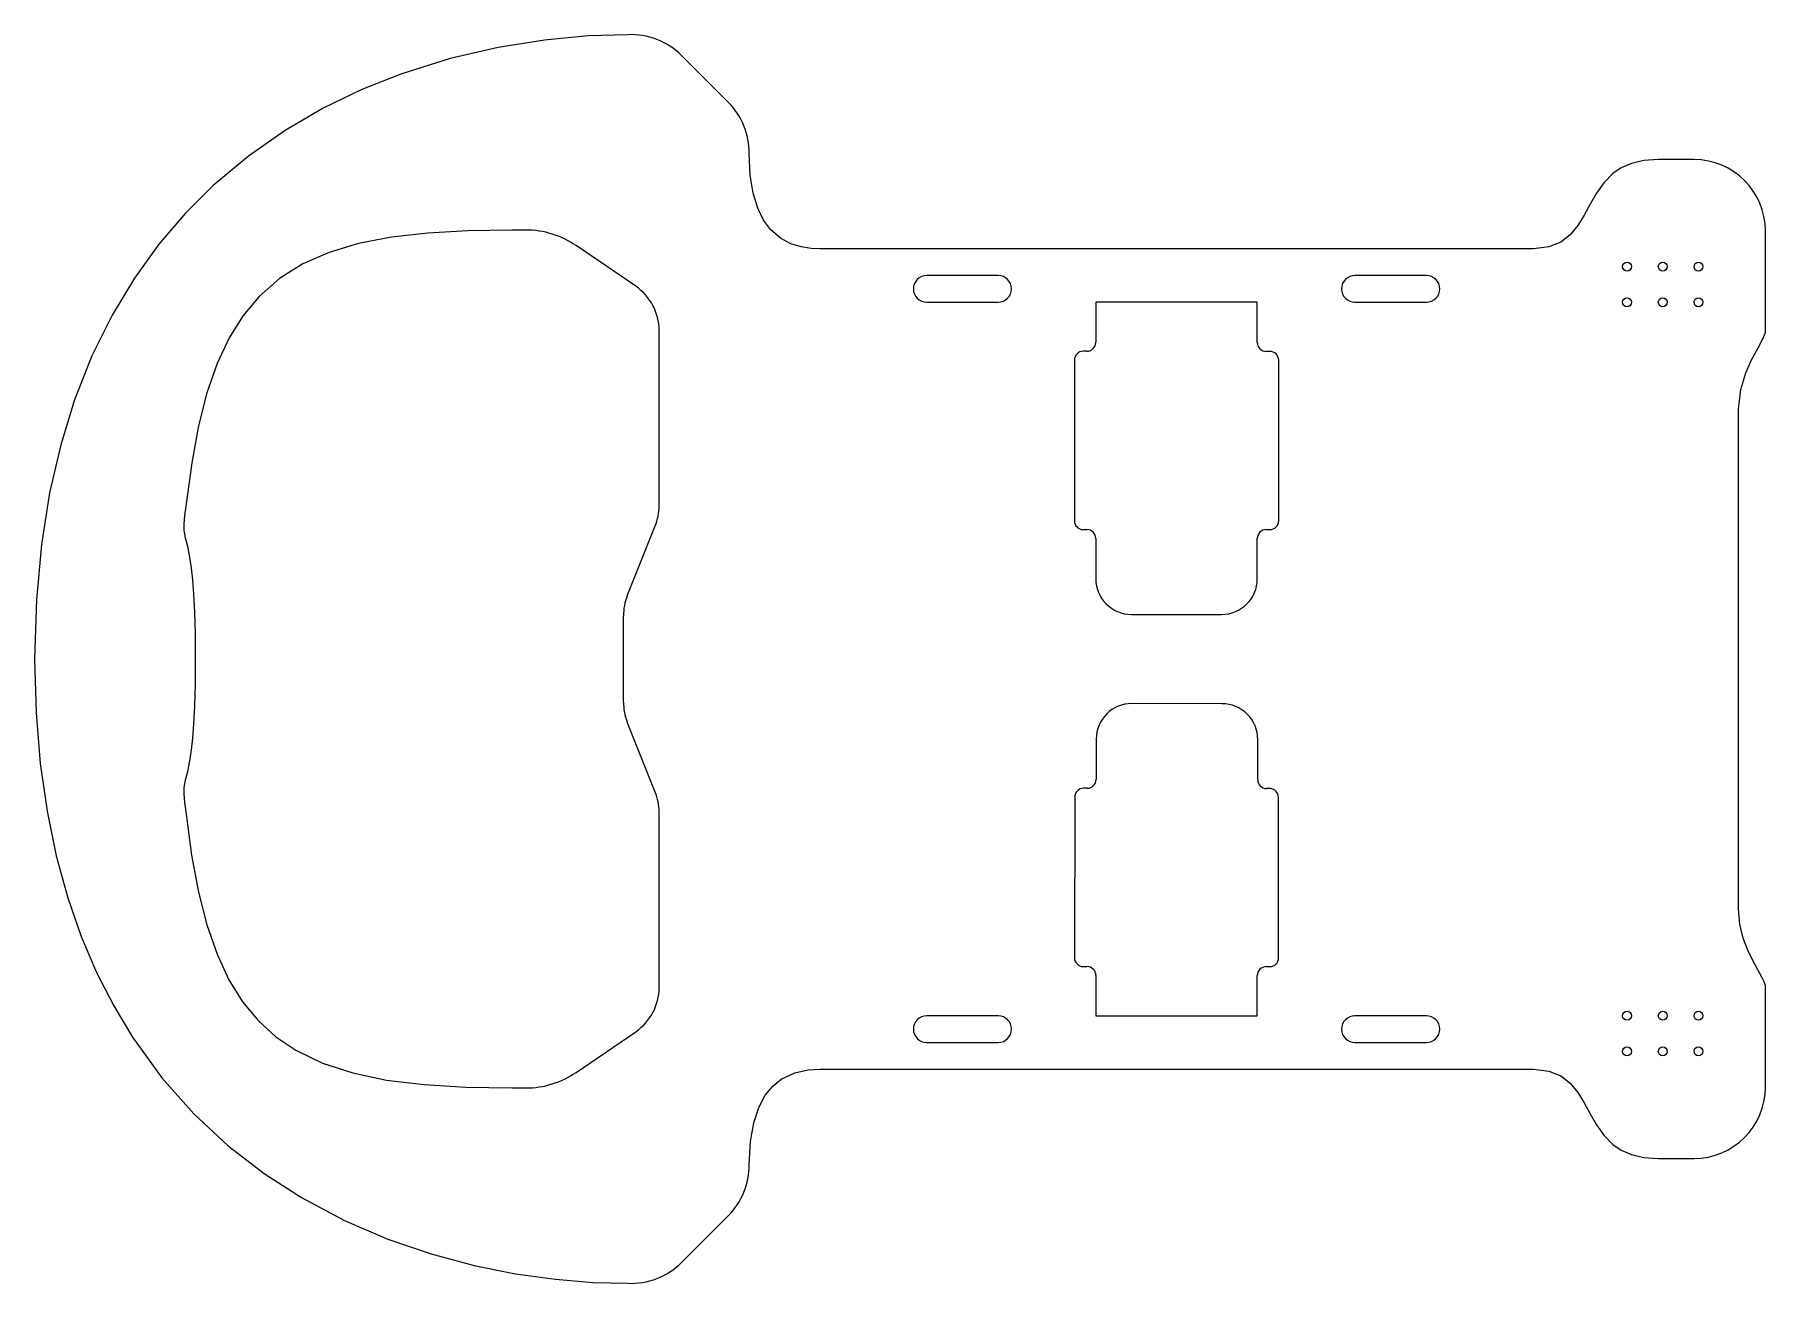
# Model space of a CAD drawing. Header units: millimetres. Extents: x -64 to 33, y -22 to 48.
import ezdxf

# ---------------------------------------------------------------- set-up
doc = ezdxf.new("R2010")
doc.units = ezdxf.units.MM

msp = doc.modelspace()

# ---------------------------------------------------------------- linework, layer by layer
at = {"color": 7, "linetype": 'Continuous', "lineweight": 15}
for p, q in [((-25.136, 44.226), (-27.756, 46.846)), ((28.987, 41.013), (26.987, 41.013)), ((-36.484, 37.059), (-37.269, 37.059)), ((32.987, 31.34), (32.987, 37.013)), ((-30.321, 33.907), (-33.664, 36.189)), ((19.987, 36.013), (-20.013, 36.013)), ((-10.013, 34.513), (-14.013, 34.513)), ((13.987, 34.513), (9.987, 34.513)), ((-14.013, 33.013), (-10.013, 33.013)), ((-4.539, 33.02), (-4.539, 30.767)), ((-0.013, 33.013), (-4.539, 33.02)), ((4.513, 33.013), (-0.013, 33.013)), ((4.51, 30.76), (4.513, 33.013)), ((9.987, 33.013), (13.987, 33.013)), ((-29.013, 21.591), (-29.013, 31.429)), ((-5.039, 30.267), (-5.239, 30.267)), ((5.209, 30.259), (5.009, 30.259)), ((-5.739, 29.767), (-5.739, 20.767)), ((5.713, 20.767), (5.713, 29.767)), ((31.487, -0.987), (31.487, 27.013)), ((-30.798, 16.55), (-29.228, 20.477)), ((-5.239, 20.267), (-5.039, 20.267)), ((-4.539, 19.767), (-4.539, 17.513)), ((4.513, 17.513), (4.513, 19.767)), ((5.013, 20.267), (5.213, 20.267)), ((-31.013, 10.591), (-31.013, 15.436)), ((-2.539, 15.513), (2.513, 15.513)), ((2.539, 10.509), (-2.513, 10.517)), ((-29.228, 5.55), (-30.798, 9.477)), ((-4.516, 8.52), (-4.519, 6.267)), ((4.533, 6.253), (4.536, 8.507)), ((-5.721, 5.268), (-5.734, -3.732)), ((-5.02, 5.767), (-5.22, 5.768)), ((5.232, 5.752), (5.032, 5.752)), ((5.708, -3.732), (5.695, 5.268)), ((-29.013, -5.402), (-29.013, 4.436)), ((-5.235, -4.232), (-5.035, -4.233)), ((-4.536, -4.733), (-4.539, -6.987)), ((4.513, -6.987), (4.51, -4.733)), ((5.009, -4.233), (5.209, -4.232)), ((32.987, -10.987), (32.987, -5.314)), ((-10.013, -6.987), (-14.013, -6.987)), ((-4.539, -6.987), (4.513, -6.987)), ((13.987, -6.987), (9.987, -6.987)), ((-33.664, -10.162), (-30.321, -7.88)), ((-14.013, -8.487), (-10.013, -8.487)), ((9.987, -8.487), (13.987, -8.487)), ((-20.013, -9.987), (19.987, -9.987)), ((-37.269, -11.033), (-36.484, -11.033)), ((26.987, -14.987), (28.987, -14.987)), ((-27.756, -20.82), (-25.136, -18.2))]:
    msp.add_line(p, q, dxfattribs=at)
at = {"color": 7, "linetype": 'Continuous', "lineweight": 15, "flags": 128}
for points in [[(-30.77, 48.013), (-32.998, 47.943), (-35.432, 47.713), (-38.026, 47.297), (-40.729, 46.669), (-43.493, 45.8), (-45.676, 44.932), (-47.843, 43.886), (-49.97, 42.649), (-52.035, 41.208), (-54.012, 39.55), (-55.577, 37.993), (-57.052, 36.268), (-58.422, 34.369), (-59.675, 32.287), (-60.797, 30.015), (-61.773, 27.546), (-62.549, 25.029), (-63.172, 22.324), (-63.632, 19.424), (-63.916, 16.323), (-64.013, 13.013)], [(-20.013, 36.013), (-20.496, 36.032), (-21.046, 36.112), (-21.63, 36.29), (-22.215, 36.604), (-22.766, 37.089), (-23.154, 37.614), (-23.484, 38.286), (-23.74, 39.121), (-23.906, 40.139), (-23.964, 41.356)], [(26.987, 41.013), (26.17, 40.957), (25.484, 40.798), (24.913, 40.552), (24.438, 40.232), (23.926, 39.717), (23.514, 39.132), (23.161, 38.513), (22.826, 37.894), (22.469, 37.31), (22.047, 36.795), (21.52, 36.384), (20.847, 36.112), (19.987, 36.013)], [(-37.269, 37.059), (-39.728, 37.02), (-41.973, 36.892), (-44.011, 36.658), (-45.853, 36.303), (-47.507, 35.81), (-48.982, 35.162), (-50.287, 34.344), (-51.431, 33.339), (-52.329, 32.263), (-53.111, 31.013), (-53.784, 29.575), (-54.354, 27.937), (-54.827, 26.089), (-55.211, 24.018), (-55.511, 21.712)], [(31.487, 27.013), (31.603, 28.113), (31.885, 29.047), (32.23, 29.814), (32.559, 30.427), (32.82, 30.916), (32.957, 31.229), (32.987, 31.34)], [(-55.511, 21.712), (-55.609, 21.054), (-55.651, 20.578), (-55.648, 20.226), (-55.577, 19.803), (-55.453, 19.331), (-55.38, 19.015), (-55.305, 18.613), (-55.231, 18.101), (-55.162, 17.452), (-55.103, 16.644), (-55.055, 15.651), (-55.024, 14.449), (-55.013, 13.013)], [(-64.013, 13.013), (-63.933, 10.002), (-63.698, 7.163), (-63.317, 4.49), (-62.799, 1.98), (-62.152, -0.374), (-61.399, -2.536), (-60.538, -4.557), (-59.577, -6.439), (-58.524, -8.187), (-56.877, -10.462), (-55.082, -12.486), (-53.164, -14.272), (-51.146, -15.834), (-49.051, -17.185), (-46.652, -18.459), (-44.22, -19.504), (-41.787, -20.338), (-39.387, -20.98), (-37.053, -21.448), (-34.817, -21.759), (-32.711, -21.933), (-30.77, -21.987)], [(-55.013, 13.013), (-55.024, 11.577), (-55.055, 10.375), (-55.103, 9.382), (-55.162, 8.574), (-55.231, 7.926), (-55.305, 7.413), (-55.38, 7.011), (-55.453, 6.695), (-55.577, 6.223), (-55.648, 5.801), (-55.651, 5.449), (-55.609, 4.973), (-55.511, 4.314)], [(-55.511, 4.314), (-55.212, 2.014), (-54.829, -0.054), (-54.357, -1.899), (-53.789, -3.535), (-53.119, -4.972), (-52.355, -6.201), (-51.48, -7.261), (-50.487, -8.164), (-49.372, -8.92), (-47.874, -9.644), (-46.182, -10.194), (-44.286, -10.589), (-42.176, -10.848), (-39.84, -10.99), (-37.269, -11.033)], [(32.987, -5.314), (32.974, -5.256), (32.915, -5.092), (32.791, -4.831), (32.566, -4.413), (32.28, -3.884), (32.005, -3.313), (31.751, -2.643), (31.561, -1.86), (31.487, -0.987)], [(-23.964, -15.33), (-23.898, -14.045), (-23.714, -12.984), (-23.429, -12.125), (-23.065, -11.447), (-22.64, -10.929), (-22.174, -10.55), (-21.406, -10.182), (-20.66, -10.022), (-20.013, -9.987)], [(19.987, -9.987), (20.847, -10.085), (21.52, -10.357), (22.047, -10.768), (22.469, -11.283), (22.826, -11.868), (23.161, -12.487), (23.514, -13.106), (23.926, -13.69), (24.438, -14.205), (24.913, -14.525), (25.484, -14.772), (26.17, -14.931), (26.987, -14.987)]]:
    msp.add_lwpolyline(points, dxfattribs=at)
at = {"color": 7, "linetype": 'Continuous', "lineweight": 15}
for centre in [(25.237, 35.013), (27.237, 35.013), (29.237, 35.013), (25.237, 33.013), (27.237, 33.013), (29.237, 33.013), (25.237, -6.987), (27.237, -6.987), (29.237, -6.987), (25.237, -8.987), (27.237, -8.987), (29.237, -8.987)]:
    msp.add_circle(centre, 0.25, dxfattribs=at)
for centre, radius, start, end in [((-30.584, 44.018), 4, 45, 92.66872), ((-27.964, 41.398), 4, 359.40592, 45), ((28.987, 37.013), 4, 0, 90), ((-36.484, 32.059), 5, 55.67758, 90), ((-14.013, 33.763), 0.75, 90, 270), ((-10.013, 33.763), 0.75, 270, 90), ((9.987, 33.763), 0.75, 90, 270), ((13.987, 33.763), 0.75, 270, 90), ((-32.013, 31.429), 3, 0, 55.67758), ((-5.239, 29.767), 0.5, 90, 180), ((-5.039, 30.767), 0.5, 270, 0), ((5.01, 30.759), 0.5, 179.91504, 269.91504), ((5.213, 29.759), 0.5, 0.88577, 90.47425), ((-32.013, 21.591), 3, 338.19859, 0), ((-5.239, 20.767), 0.5, 180, 270), ((5.213, 20.767), 0.5, 270, 0), ((-5.039, 19.767), 0.5, 0, 90), ((5.013, 19.767), 0.5, 90, 180), ((-2.539, 17.513), 2, 180, 270), ((2.513, 17.513), 2, 270, 0), ((-28.013, 15.436), 3, 158.19859, 180), ((-28.013, 10.591), 3, 180, 201.80141), ((-2.516, 8.517), 2, 89.91504, 179.91504), ((2.536, 8.509), 2, 359.91504, 89.91504), ((-5.019, 6.267), 0.5, 269.91504, 359.91504), ((5.033, 6.252), 0.5, 179.91504, 269.91504), ((-32.013, 4.436), 3, 0, 21.80141), ((-5.221, 5.268), 0.5, 89.91504, 179.91504), ((5.195, 5.254), 0.5, 1.70561, 85.77441), ((-5.234, -3.732), 0.5, 179.91504, 269.91504), ((5.208, -3.732), 0.5, 270.08496, 0.08496), ((-5.036, -4.733), 0.5, 359.91504, 89.91504), ((5.01, -4.733), 0.5, 90.08496, 180.08496), ((-32.013, -5.402), 3, 304.32242, 0), ((-14.013, -7.737), 0.75, 90, 270), ((-10.013, -7.737), 0.75, 270, 90), ((9.987, -7.737), 0.75, 90, 270), ((13.987, -7.737), 0.75, 270, 90), ((-36.484, -6.033), 5, 270, 304.32242), ((28.987, -10.987), 4, 270, 0), ((-27.964, -15.371), 4, 315, 0.59408), ((-30.584, -17.991), 4, 267.33128, 315)]:
    msp.add_arc(centre, radius, start, end, dxfattribs=at)

doc.saveas('drawing.dxf')
